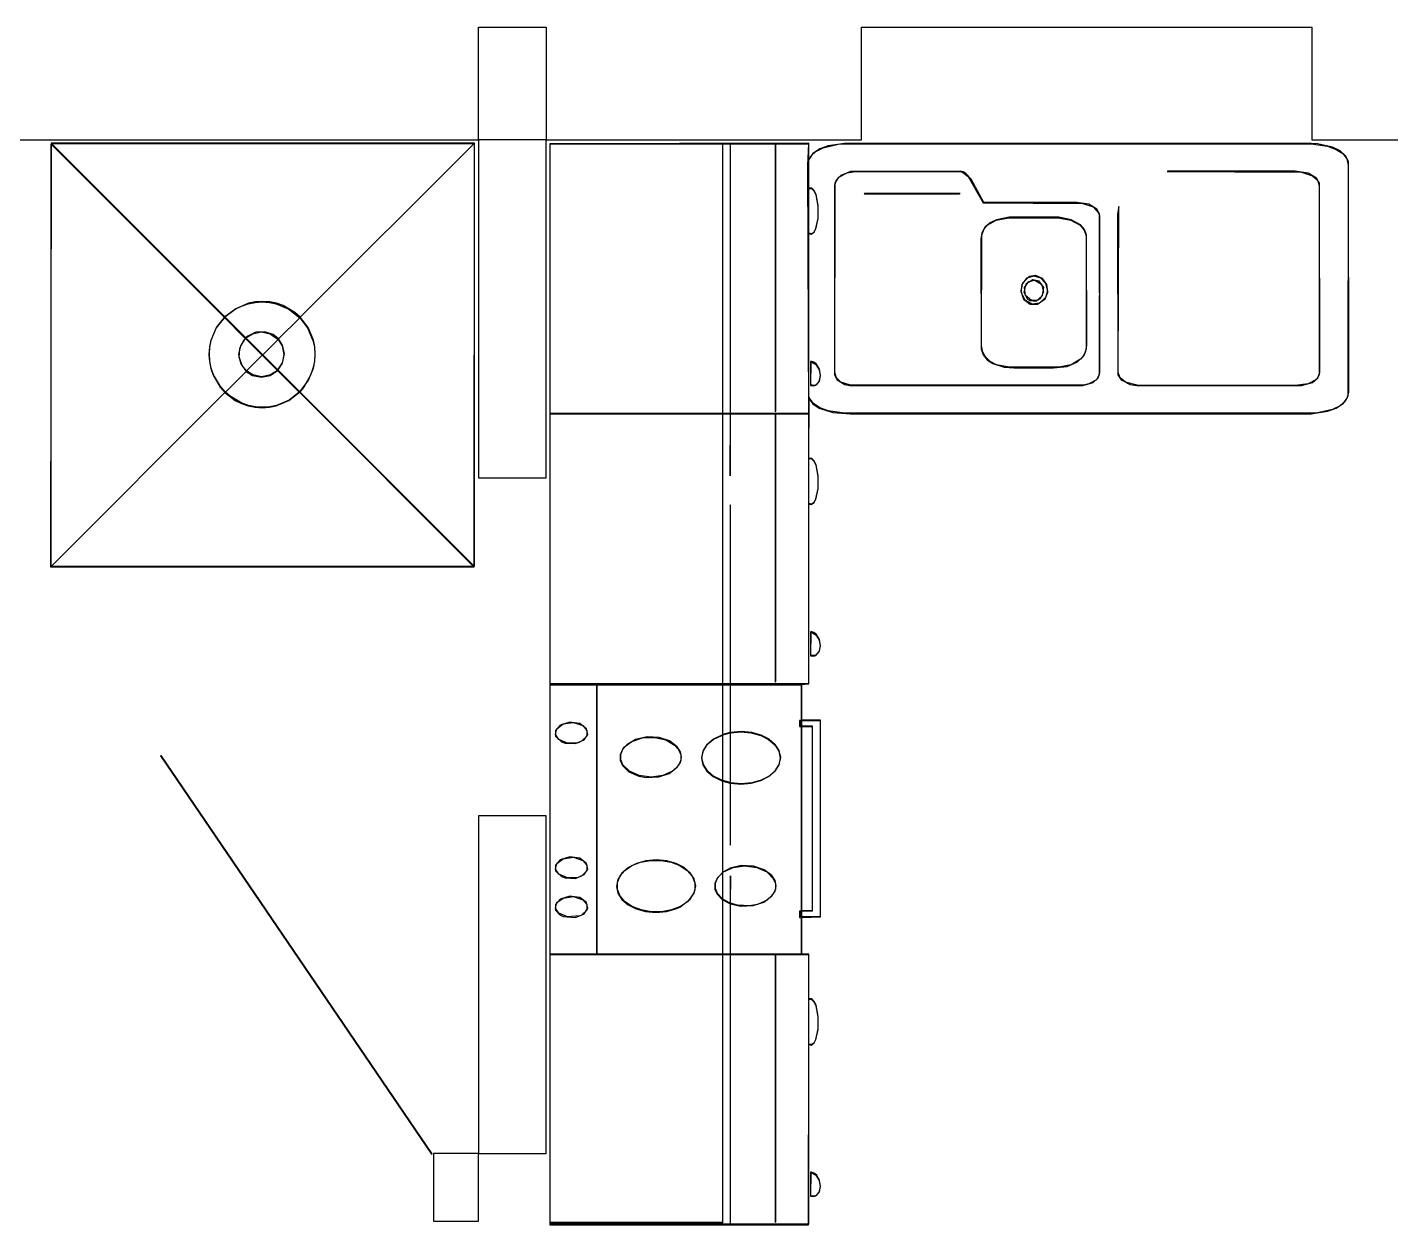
# Model space of a CAD drawing. Header units: metres. Extents: x -12.3 to 21.7, y -8.9 to 7.5.
# Drawn here: x 1.149 to 4.175, y -3.408 to -0.75 of the extents above; entities that cross this region are included whole.
import ezdxf

# ---------------------------------------------------------------- set-up
doc = ezdxf.new("R2010")
doc.units = ezdxf.units.M

msp = doc.modelspace()

# ---------------------------------------------------------------- linework, layer by layer
for p, q in [((2.15, -1), (2.15, -0.75)), ((2.15, -0.75), (2.3, -0.75)), ((2.3, -0.75), (2.3, -1)), ((3, -1), (3, -0.75)), ((3, -0.75), (4, -0.75)), ((4, -0.75), (4, -1)), ((1.05, -1), (2.15, -1)), ((1.2013, -1.007), (1.2003, -1.9478)), ((2.1413, -1.007), (1.2013, -1.007)), ((1.2013, -1.9468), (1.2013, -1.0091)), ((1.2013, -1.0091), (1.5863, -1.394)), ((1.5873, -1.393), (1.2022, -1.008)), ((1.2022, -1.008), (2.1403, -1.008)), ((2.1403, -1.008), (1.7544, -1.3938)), ((1.7544, -1.3938), (2.1403, -1.0081)), ((2.1403, -1.9478), (2.1413, -1.007)), ((2.1403, -1.0081), (2.1403, -1.9458)), ((2.3, -1), (2.15, -1)), ((2.15, -1), (2.15, -1.75)), ((2.3, -1.75), (2.3, -1)), ((2.3, -1), (3, -1)), ((2.8834, -1.0073), (2.3085, -1.0084)), ((2.3085, -1.0084), (2.3085, -3.4079)), ((2.3095, -1.6072), (2.3095, -1.0084)), ((2.3095, -1.0084), (2.6917, -1.0084)), ((2.6917, -1.0084), (2.6917, -1.6072)), ((2.6927, -1.6072), (2.6927, -1.0084)), ((2.6927, -1.0084), (2.8089, -1.0084)), ((2.7095, -1.0093), (2.7085, -1.0103)), ((2.7085, -1.0103), (2.7085, -1.6072)), ((2.7095, -1.6072), (2.7095, -1.0093)), ((2.8089, -1.0084), (2.8089, -1.6032)), ((2.8099, -1.6021), (2.8099, -1.0084)), ((2.8099, -1.0084), (2.8824, -1.0084)), ((2.8824, -1.0084), (2.8807, -1.0558)), ((2.8834, -1.0434), (2.8834, -1.0073)), ((2.8885, -1.0351), (2.899, -1.0255)), ((2.9076, -1.0201), (2.8926, -1.0305)), ((2.899, -1.0255), (2.9154, -1.0173)), ((2.9264, -1.0132), (2.9076, -1.0201)), ((2.9154, -1.0173), (2.9486, -1.0098)), ((2.9627, -1.0077), (2.9264, -1.0132)), ((2.9486, -1.0098), (2.9757, -1.0084)), ((3.9852, -1.0073), (2.9627, -1.0077)), ((2.9757, -1.0084), (3.9982, -1.0087)), ((4.0123, -1.0088), (3.9852, -1.0073)), ((3.9982, -1.0087), (4.0348, -1.0142)), ((4, -1), (4.9, -1)), ((4.046, -1.0163), (4.0123, -1.0088)), ((4.0348, -1.0142), (4.0541, -1.0211)), ((4.0629, -1.0245), (4.046, -1.0163)), ((4.0541, -1.0211), (4.0685, -1.0305)), ((4.0748, -1.0351), (4.0629, -1.0245)), ((2.8807, -1.0558), (2.8824, -1.6072)), ((2.8926, -1.0305), (2.8834, -1.0434)), ((2.8834, -1.0453), (2.8885, -1.0351)), ((2.8834, -1.1063), (2.8834, -1.0453)), ((4.0685, -1.0305), (4.0776, -1.0421)), ((4.081, -1.0477), (4.0748, -1.0351)), ((4.0776, -1.0421), (4.0808, -1.0558)), ((4.0808, -1.0558), (4.08, -1.5679)), ((4.0818, -1.5598), (4.081, -1.0477)), ((2.9415, -1.0963), (2.9497, -1.0827)), ((2.9547, -1.0787), (2.9437, -1.0896)), ((2.9497, -1.0827), (2.9687, -1.0729)), ((2.9756, -1.0705), (2.9547, -1.0787)), ((2.9687, -1.0729), (2.9876, -1.0704)), ((3.2191, -1.0694), (2.9756, -1.0705)), ((2.9876, -1.0704), (3.2181, -1.0704)), ((3.2181, -1.0704), (3.2247, -1.0717)), ((3.2258, -1.0707), (3.2191, -1.0694)), ((3.2247, -1.0717), (3.2373, -1.0812)), ((3.2322, -1.0745), (3.2258, -1.0707)), ((3.244, -1.0873), (3.2322, -1.0745)), ((3.2373, -1.0812), (3.2706, -1.1397)), ((3.2716, -1.1386), (3.244, -1.0873)), ((3.6801, -1.0694), (3.6791, -1.0704)), ((3.6791, -1.0704), (3.9773, -1.0715)), ((3.9632, -1.0694), (3.6801, -1.0694)), ((3.9915, -1.0737), (3.9632, -1.0694)), ((3.9773, -1.0715), (4.0013, -1.0797)), ((4.0105, -1.085), (3.9915, -1.0737)), ((4.0013, -1.0797), (4.0124, -1.0896)), ((4.0169, -1.0963), (4.0105, -1.085)), ((2.8902, -1.1071), (2.8834, -1.1063)), ((2.8834, -1.2073), (2.8834, -1.1075)), ((2.8834, -1.1075), (2.8892, -1.1081)), ((2.8892, -1.1081), (2.8946, -1.1134)), ((2.8956, -1.1124), (2.8902, -1.1071)), ((2.8946, -1.1134), (2.8988, -1.1222)), ((2.8998, -1.1213), (2.8956, -1.1124)), ((2.9437, -1.0896), (2.9401, -1.1014)), ((2.9401, -1.1014), (2.9405, -1.5215)), ((2.9411, -1.5161), (2.9415, -1.0963)), ((3.0072, -1.1186), (3.0062, -1.1196)), ((3.0062, -1.1196), (3.2181, -1.1196)), ((3.2191, -1.1186), (3.0072, -1.1186)), ((3.2181, -1.1196), (3.2191, -1.1186)), ((4.0124, -1.0896), (4.0164, -1.1014)), ((4.0164, -1.1014), (4.0159, -1.5215)), ((4.0174, -1.5161), (4.0169, -1.0963)), ((2.8988, -1.1222), (2.9034, -1.1469)), ((2.9044, -1.1459), (2.8998, -1.1213)), ((2.9034, -1.1469), (2.9032, -1.1747)), ((2.9042, -1.1737), (2.9044, -1.1459)), ((3.2706, -1.1397), (3.4918, -1.1408)), ((3.4784, -1.1386), (3.2716, -1.1386)), ((3.5052, -1.143), (3.4784, -1.1386)), ((3.4918, -1.1408), (3.5143, -1.1488)), ((3.5229, -1.1538), (3.5052, -1.143)), ((3.5143, -1.1488), (3.5266, -1.1616)), ((3.5715, -1.1476), (3.5689, -1.1652)), ((3.5699, -1.5161), (3.5715, -1.1476)), ((2.9032, -1.1747), (2.8982, -1.198)), ((2.8992, -1.197), (2.9042, -1.1737)), ((3.2792, -1.1895), (3.2992, -1.1783)), ((3.3002, -1.1773), (3.2858, -1.1842)), ((3.2992, -1.1783), (3.3274, -1.1728)), ((3.3284, -1.1718), (3.3002, -1.1773)), ((3.3274, -1.1728), (3.4372, -1.1728)), ((3.4383, -1.1718), (3.3284, -1.1718)), ((3.4372, -1.1728), (3.465, -1.1783)), ((3.466, -1.1773), (3.4383, -1.1718)), ((3.465, -1.1783), (3.4854, -1.1896)), ((3.4864, -1.1886), (3.466, -1.1773)), ((3.5288, -1.1642), (3.5229, -1.1538)), ((3.5266, -1.1616), (3.5283, -1.1688)), ((3.5283, -1.1688), (3.5278, -1.5215)), ((3.5293, -1.5161), (3.5288, -1.1642)), ((3.5689, -1.1652), (3.5694, -1.5215)), ((2.8897, -1.2084), (2.8834, -1.2073)), ((2.8834, -1.5693), (2.8834, -1.2085)), ((2.8834, -1.2085), (2.8887, -1.2094)), ((2.8887, -1.2094), (2.895, -1.2047)), ((2.8943, -1.2052), (2.8897, -1.2084)), ((2.8982, -1.198), (2.8943, -1.2052)), ((2.895, -1.2047), (2.8992, -1.197)), ((3.2677, -1.2062), (3.2655, -1.2199)), ((3.2671, -1.2118), (3.2715, -1.1992)), ((3.2743, -1.1946), (3.2677, -1.2062)), ((3.2715, -1.1992), (3.2792, -1.1895)), ((3.2858, -1.1842), (3.2743, -1.1946)), ((3.4854, -1.1896), (3.4943, -1.2002)), ((3.4952, -1.1992), (3.4864, -1.1886)), ((3.4943, -1.2002), (3.4988, -1.2128)), ((3.4998, -1.2118), (3.4952, -1.1992)), ((3.2655, -1.2199), (3.2661, -1.464)), ((3.2665, -1.4559), (3.2671, -1.2118)), ((3.4988, -1.2128), (3.4988, -1.464)), ((3.5004, -1.4559), (3.4998, -1.2118)), ((3.3876, -1.3012), (3.3725, -1.3035)), ((3.4022, -1.3077), (3.3876, -1.3012)), ((3.3577, -1.3182), (3.3537, -1.3348)), ((3.355, -1.3378), (3.357, -1.321)), ((3.357, -1.321), (3.3682, -1.3064)), ((3.3725, -1.3035), (3.3577, -1.3182)), ((3.3651, -1.3204), (3.3607, -1.3379)), ((3.3623, -1.3276), (3.3715, -1.3143)), ((3.3645, -1.3456), (3.3623, -1.3276)), ((3.3805, -1.3103), (3.3651, -1.3204)), ((3.3682, -1.3064), (3.3825, -1.3019)), ((3.3715, -1.3143), (3.3854, -1.3113)), ((3.3945, -1.3134), (3.3805, -1.3103)), ((3.3825, -1.3019), (3.3979, -1.3064)), ((3.3854, -1.3113), (3.3998, -1.3204)), ((3.4047, -1.3276), (3.3945, -1.3134)), ((3.3979, -1.3064), (3.4088, -1.3182)), ((3.3998, -1.3204), (3.4043, -1.3379)), ((3.4116, -1.321), (3.4022, -1.3077)), ((3.4024, -1.3456), (3.4047, -1.3276)), ((3.4088, -1.3182), (3.413, -1.3348)), ((3.4137, -1.3378), (3.4116, -1.321)), ((1.6387, -1.3637), (1.6541, -1.3606)), ((1.6551, -1.3596), (1.6397, -1.3627)), ((1.6541, -1.3606), (1.6703, -1.3595)), ((1.6713, -1.3585), (1.6551, -1.3596)), ((1.6703, -1.3595), (1.686, -1.3606)), ((1.687, -1.3596), (1.6713, -1.3585)), ((1.686, -1.3606), (1.7011, -1.3637)), ((1.7021, -1.3627), (1.687, -1.3596)), ((3.3537, -1.3348), (3.3599, -1.3534)), ((3.3634, -1.3554), (3.355, -1.3378)), ((3.3599, -1.3534), (3.375, -1.3646)), ((3.3607, -1.3379), (3.3691, -1.3534)), ((3.3797, -1.3645), (3.3634, -1.3554)), ((3.3777, -1.3566), (3.3645, -1.3456)), ((3.3691, -1.3534), (3.374, -1.3565)), ((3.374, -1.3565), (3.3882, -1.3576)), ((3.3919, -1.3556), (3.3777, -1.3566)), ((3.3882, -1.3576), (3.4024, -1.3456)), ((3.3906, -1.3646), (3.4077, -1.3524)), ((3.3968, -1.3524), (3.3919, -1.3556)), ((3.4088, -1.3501), (3.3954, -1.3622)), ((3.4043, -1.3379), (3.3968, -1.3524)), ((3.4077, -1.3524), (3.4137, -1.3378)), ((3.413, -1.3348), (3.4088, -1.3501)), ((1.6114, -1.3746), (1.5873, -1.393)), ((1.5874, -1.393), (1.6103, -1.3756)), ((1.6103, -1.3756), (1.624, -1.3688)), ((1.6397, -1.3627), (1.6114, -1.3746)), ((1.624, -1.3688), (1.6387, -1.3637)), ((1.7011, -1.3637), (1.7289, -1.3756)), ((1.7165, -1.3678), (1.7021, -1.3627)), ((1.7423, -1.383), (1.7165, -1.3678)), ((1.7289, -1.3756), (1.7534, -1.3948)), ((1.7544, -1.3938), (1.7423, -1.383)), ((3.375, -1.3646), (3.3906, -1.3646)), ((3.3954, -1.3622), (3.3797, -1.3645)), ((1.5679, -1.4175), (1.5561, -1.4452)), ((1.5571, -1.4443), (1.5689, -1.4165)), ((1.5863, -1.394), (1.5679, -1.4175)), ((1.5689, -1.4165), (1.5864, -1.394)), ((1.5864, -1.394), (1.6325, -1.4409)), ((1.6339, -1.4396), (1.5874, -1.393)), ((1.7063, -1.4419), (1.7534, -1.3948)), ((1.7534, -1.3948), (1.7063, -1.4419)), ((1.7534, -1.3948), (1.7709, -1.4175)), ((1.7718, -1.4165), (1.7544, -1.3938)), ((1.7709, -1.4175), (1.7827, -1.4452)), ((1.7837, -1.4443), (1.7718, -1.4165)), ((1.5561, -1.4452), (1.5529, -1.4604)), ((1.5539, -1.4594), (1.5571, -1.4443)), ((1.6205, -1.4619), (1.6292, -1.4447)), ((1.6325, -1.4409), (1.6217, -1.4568)), ((1.6292, -1.4447), (1.6329, -1.4406)), ((1.6329, -1.4406), (1.6703, -1.4779)), ((1.6384, -1.4357), (1.6339, -1.4396)), ((1.634, -1.4396), (1.6486, -1.4302)), ((1.6713, -1.4769), (1.634, -1.4396)), ((1.6559, -1.427), (1.6384, -1.4357)), ((1.6486, -1.4302), (1.6685, -1.4263)), ((1.6762, -1.4257), (1.6559, -1.427)), ((1.6685, -1.4263), (1.6877, -1.4302)), ((1.7053, -1.4429), (1.6713, -1.4769)), ((1.6713, -1.4769), (1.7053, -1.4429)), ((1.6945, -1.4321), (1.6762, -1.4257)), ((1.6877, -1.4302), (1.7053, -1.4429)), ((1.7063, -1.4419), (1.6945, -1.4321)), ((1.7053, -1.4429), (1.7143, -1.4568)), ((1.7153, -1.4558), (1.7063, -1.4419)), ((1.7827, -1.4452), (1.7858, -1.4604)), ((1.7868, -1.4594), (1.7837, -1.4443)), ((1.5529, -1.4604), (1.5519, -1.4761)), ((1.5519, -1.4761), (1.5529, -1.4922)), ((1.5529, -1.4751), (1.5539, -1.4594)), ((1.5539, -1.4912), (1.5529, -1.4751)), ((1.6217, -1.4568), (1.6177, -1.4761)), ((1.6177, -1.4761), (1.6217, -1.4959)), ((1.6192, -1.482), (1.6205, -1.4619)), ((1.6256, -1.5008), (1.6192, -1.482)), ((1.6703, -1.4779), (1.6355, -1.5128)), ((1.6355, -1.5128), (1.6703, -1.478)), ((1.6703, -1.478), (1.704, -1.5116)), ((1.7049, -1.5105), (1.6713, -1.4769)), ((1.7143, -1.4568), (1.7183, -1.4761)), ((1.7183, -1.4761), (1.7143, -1.4959)), ((1.7193, -1.475), (1.7153, -1.4558)), ((1.7153, -1.4949), (1.7193, -1.475)), ((1.7858, -1.4604), (1.7869, -1.4761)), ((1.7869, -1.4761), (1.7858, -1.4922)), ((1.7879, -1.4751), (1.7868, -1.4594)), ((1.7868, -1.4912), (1.7879, -1.4751)), ((3.2661, -1.464), (3.2705, -1.4769)), ((3.2687, -1.4697), (3.2665, -1.4559)), ((3.2753, -1.4816), (3.2687, -1.4697)), ((3.2705, -1.4769), (3.279, -1.4878)), ((3.2858, -1.4915), (3.2753, -1.4816)), ((3.4795, -1.4925), (3.4913, -1.4816)), ((3.4943, -1.4769), (3.4862, -1.487)), ((3.4913, -1.4816), (3.4981, -1.4697)), ((3.4988, -1.464), (3.4943, -1.4769)), ((3.4981, -1.4697), (3.5004, -1.4559)), ((1.5529, -1.4922), (1.5561, -1.5077)), ((1.5571, -1.5067), (1.5539, -1.4912)), ((1.5561, -1.5077), (1.5611, -1.5223)), ((1.5621, -1.5213), (1.5571, -1.5067)), ((1.6217, -1.4959), (1.6345, -1.5137)), ((1.6355, -1.5128), (1.6256, -1.5008)), ((1.6496, -1.5218), (1.6355, -1.5128)), ((1.6877, -1.5228), (1.704, -1.5116)), ((1.704, -1.5116), (1.6887, -1.5218)), ((1.704, -1.5116), (1.7524, -1.56)), ((1.7143, -1.4959), (1.7049, -1.5105)), ((1.705, -1.5106), (1.7153, -1.4949)), ((1.7534, -1.559), (1.705, -1.5106)), ((1.7718, -1.535), (1.7837, -1.5067)), ((1.7827, -1.5077), (1.7776, -1.5223)), ((1.7858, -1.4922), (1.7827, -1.5077)), ((1.7837, -1.5067), (1.7868, -1.4912)), ((2.888, -1.491), (2.887, -1.545)), ((2.8948, -1.4934), (2.888, -1.491)), ((2.888, -1.544), (2.888, -1.4923)), ((2.888, -1.4923), (2.8992, -1.4986)), ((2.9003, -1.4976), (2.8948, -1.4934)), ((2.8992, -1.4986), (2.9064, -1.5103)), ((2.9074, -1.5092), (2.9003, -1.4976)), ((2.9064, -1.5103), (2.9085, -1.5238)), ((2.9095, -1.5228), (2.9074, -1.5092)), ((3.279, -1.4878), (3.2915, -1.4965)), ((3.3002, -1.4989), (3.2858, -1.4915)), ((3.2915, -1.4965), (3.3171, -1.5045)), ((3.3284, -1.5047), (3.3002, -1.4989)), ((3.3171, -1.5045), (3.3384, -1.5062)), ((3.4383, -1.5047), (3.3284, -1.5047)), ((3.3384, -1.5062), (3.4265, -1.5062)), ((3.4265, -1.5062), (3.4565, -1.5026)), ((3.466, -1.4989), (3.4383, -1.5047)), ((3.4565, -1.5026), (3.4795, -1.4925)), ((3.4862, -1.487), (3.466, -1.4989)), ((1.5611, -1.5223), (1.5764, -1.5486)), ((1.5774, -1.5476), (1.5621, -1.5213)), ((1.6345, -1.5137), (1.5884, -1.5598)), ((1.5884, -1.5598), (1.6345, -1.5138)), ((1.6345, -1.5138), (1.6486, -1.5228)), ((1.6486, -1.5228), (1.6685, -1.5268)), ((1.6695, -1.5258), (1.6496, -1.5218)), ((1.6685, -1.5268), (1.6877, -1.5228)), ((1.6887, -1.5218), (1.6695, -1.5258)), ((1.7536, -1.559), (1.7718, -1.535)), ((1.7776, -1.5223), (1.7624, -1.5486)), ((2.8996, -1.5433), (2.8943, -1.5448)), ((2.8986, -1.5443), (2.9068, -1.5353)), ((2.9059, -1.5362), (2.8996, -1.5433)), ((2.9085, -1.5238), (2.9059, -1.5362)), ((2.9068, -1.5353), (2.9095, -1.5228)), ((2.9405, -1.5215), (2.9464, -1.5328)), ((2.9447, -1.5283), (2.9411, -1.5161)), ((2.9547, -1.5375), (2.9447, -1.5283)), ((2.9464, -1.5328), (2.9632, -1.5427)), ((2.9756, -1.5444), (2.9547, -1.5375)), ((2.9632, -1.5427), (2.9746, -1.5454)), ((3.4918, -1.5454), (3.5143, -1.5385)), ((3.5052, -1.5417), (3.4928, -1.5444)), ((3.5222, -1.5324), (3.5052, -1.5417)), ((3.5143, -1.5385), (3.5256, -1.5283)), ((3.5278, -1.5215), (3.5222, -1.5324)), ((3.5256, -1.5283), (3.5293, -1.5161)), ((3.5694, -1.5215), (3.5764, -1.5328)), ((3.5742, -1.5283), (3.5699, -1.5161)), ((3.5862, -1.5375), (3.5742, -1.5283)), ((3.5764, -1.5328), (3.597, -1.5427)), ((3.6125, -1.5444), (3.5862, -1.5375)), ((3.597, -1.5427), (3.6115, -1.5454)), ((3.9915, -1.5417), (3.9632, -1.5452)), ((3.9773, -1.5454), (4.0013, -1.5385)), ((4.01, -1.5321), (3.9915, -1.5417)), ((4.0013, -1.5385), (4.0134, -1.5283)), ((4.0159, -1.5215), (4.01, -1.5321)), ((4.0134, -1.5283), (4.0174, -1.5161)), ((1.5874, -1.5608), (1.2013, -1.9468)), ((1.2013, -1.9468), (1.5874, -1.5608)), ((1.5764, -1.5486), (1.5874, -1.5608)), ((1.5884, -1.5598), (1.5774, -1.5476)), ((1.5874, -1.5608), (1.6103, -1.5784)), ((1.5987, -1.5689), (1.5884, -1.5598)), ((1.625, -1.5842), (1.5987, -1.5689)), ((1.7289, -1.5784), (1.7525, -1.5601)), ((1.7524, -1.56), (1.7299, -1.5774)), ((1.7525, -1.5601), (2.1393, -1.9468)), ((1.7624, -1.5486), (1.7534, -1.559)), ((2.1403, -1.9458), (1.7536, -1.559)), ((2.8848, -1.5735), (2.8834, -1.5693)), ((2.8935, -1.5851), (2.8848, -1.5735)), ((2.887, -1.545), (2.8933, -1.5458)), ((2.8943, -1.5448), (2.888, -1.544)), ((2.8933, -1.5458), (2.8986, -1.5443)), ((2.9746, -1.5454), (3.4918, -1.5454)), ((3.4928, -1.5444), (2.9756, -1.5444)), ((3.6115, -1.5454), (3.9773, -1.5454)), ((3.9632, -1.5452), (3.6125, -1.5444)), ((4.0695, -1.5851), (4.0786, -1.5735)), ((4.08, -1.5679), (4.0738, -1.5805)), ((4.0786, -1.5735), (4.0818, -1.5598)), ((1.6103, -1.5784), (1.624, -1.5853)), ((1.624, -1.5853), (1.6387, -1.5903)), ((1.6397, -1.5893), (1.625, -1.5842)), ((1.6387, -1.5903), (1.6541, -1.5934)), ((1.6551, -1.5924), (1.6397, -1.5893)), ((1.6541, -1.5934), (1.6703, -1.5945)), ((1.6713, -1.5935), (1.6551, -1.5924)), ((1.6703, -1.5945), (1.686, -1.5934)), ((1.687, -1.5924), (1.6713, -1.5935)), ((1.686, -1.5934), (1.7011, -1.5903)), ((1.7021, -1.5893), (1.687, -1.5924)), ((1.7011, -1.5903), (1.7289, -1.5784)), ((1.7299, -1.5774), (1.7021, -1.5893)), ((2.8089, -1.6032), (2.8099, -1.6021)), ((2.8834, -1.7062), (2.8838, -1.5745)), ((2.8838, -1.5745), (2.8926, -1.5861)), ((2.8926, -1.5861), (2.9066, -1.5955)), ((2.9076, -1.5945), (2.8935, -1.5851)), ((2.9066, -1.5955), (2.9365, -1.6049)), ((2.9264, -1.6014), (2.9076, -1.5945)), ((2.9627, -1.6069), (2.9264, -1.6014)), ((3.9982, -1.6079), (4.0348, -1.6024)), ((4.046, -1.5983), (4.0123, -1.6058)), ((4.0348, -1.6024), (4.0541, -1.5955)), ((4.0629, -1.5901), (4.046, -1.5983)), ((4.0541, -1.5955), (4.0695, -1.5851)), ((4.0738, -1.5805), (4.0629, -1.5901)), ((2.6917, -1.6072), (2.3095, -1.6072)), ((2.3095, -2.2071), (2.3095, -1.6082)), ((2.3095, -1.6082), (2.6917, -1.6082)), ((2.6917, -1.6082), (2.6917, -2.2071)), ((2.7085, -1.6072), (2.6927, -1.6072)), ((2.6927, -2.2071), (2.6927, -1.6082)), ((2.6927, -1.6082), (2.7085, -1.6082)), ((2.7085, -1.6082), (2.7085, -1.7457)), ((2.7085, -1.7457), (2.7095, -1.6082)), ((2.8824, -1.6072), (2.7095, -1.6072)), ((2.7095, -1.6082), (2.8089, -1.6082)), ((2.8089, -1.6082), (2.8089, -2.203)), ((2.8099, -2.202), (2.8099, -1.6082)), ((2.8099, -1.6082), (2.8824, -1.6082)), ((2.8824, -1.6082), (2.8824, -2.2071)), ((2.9365, -1.6049), (2.9757, -1.6082)), ((3.9992, -1.6069), (2.9627, -1.6069)), ((2.9757, -1.6082), (3.9982, -1.6079)), ((4.0123, -1.6058), (3.9992, -1.6069)), ((2.8902, -1.707), (2.8834, -1.7062)), ((2.8834, -1.8072), (2.8834, -1.7073)), ((2.8834, -1.7073), (2.8892, -1.708)), ((2.8892, -1.708), (2.8946, -1.7133)), ((2.8956, -1.7123), (2.8902, -1.707)), ((2.8946, -1.7133), (2.8988, -1.7221)), ((2.8998, -1.7211), (2.8956, -1.7123)), ((2.8988, -1.7221), (2.9034, -1.7468)), ((2.9044, -1.7458), (2.8998, -1.7211)), ((2.15, -1.75), (2.3, -1.75)), ((2.9034, -1.7468), (2.9032, -1.7746)), ((2.9042, -1.7736), (2.9044, -1.7458)), ((2.9032, -1.7746), (2.8982, -1.7979)), ((2.8992, -1.7969), (2.9042, -1.7736)), ((2.7095, -1.8097), (2.7085, -1.8108)), ((2.7085, -1.8108), (2.7085, -2.2071)), ((2.7095, -2.2071), (2.7095, -1.8097)), ((2.8897, -1.8083), (2.8834, -1.8072)), ((2.8834, -2.2071), (2.8834, -1.8084)), ((2.8834, -1.8084), (2.8887, -1.8093)), ((2.8887, -1.8093), (2.895, -1.8046)), ((2.8943, -1.8051), (2.8897, -1.8083)), ((2.8982, -1.7979), (2.8943, -1.8051)), ((2.895, -1.8046), (2.8992, -1.7969)), ((1.2003, -1.9478), (2.1403, -1.9478)), ((2.1393, -1.9468), (1.2013, -1.9468)), ((2.888, -2.0909), (2.887, -2.1449)), ((2.8948, -2.0933), (2.888, -2.0909)), ((2.888, -2.1439), (2.888, -2.0922)), ((2.888, -2.0922), (2.8992, -2.0985)), ((2.9003, -2.0975), (2.8948, -2.0933)), ((2.8992, -2.0985), (2.9064, -2.1101)), ((2.9074, -2.1091), (2.9003, -2.0975)), ((2.9064, -2.1101), (2.9085, -2.1237)), ((2.9095, -2.1227), (2.9074, -2.1091)), ((2.887, -2.1449), (2.8933, -2.1457)), ((2.8943, -2.1447), (2.888, -2.1439)), ((2.8933, -2.1457), (2.8986, -2.1442)), ((2.8996, -2.1432), (2.8943, -2.1447)), ((2.8986, -2.1442), (2.9068, -2.1351)), ((2.9059, -2.1361), (2.8996, -2.1432)), ((2.9085, -2.1237), (2.9059, -2.1361)), ((2.9068, -2.1351), (2.9095, -2.1227)), ((2.6917, -2.2071), (2.3095, -2.2071)), ((2.7085, -2.2071), (2.6927, -2.2071)), ((2.8824, -2.2071), (2.7095, -2.2071)), ((2.8089, -2.203), (2.8099, -2.202)), ((2.8677, -2.2088), (2.8834, -2.2071)), ((2.8677, -2.2878), (2.8677, -2.2088)), ((2.3095, -2.807), (2.3095, -2.2098)), ((2.3095, -2.2098), (2.4123, -2.2098)), ((2.4123, -2.2098), (2.4123, -2.807)), ((2.4133, -2.807), (2.4133, -2.2098)), ((2.4133, -2.2098), (2.6917, -2.2098)), ((2.6917, -2.2098), (2.6917, -2.3202)), ((2.6927, -2.2098), (2.7085, -2.2098)), ((2.6927, -2.3199), (2.6927, -2.2098)), ((2.7085, -2.2098), (2.7085, -2.3155)), ((2.7095, -2.3153), (2.7095, -2.2098)), ((2.7095, -2.2098), (2.8667, -2.2098)), ((2.8667, -2.2098), (2.8667, -2.2878)), ((2.3316, -2.2991), (2.3212, -2.3109)), ((2.3237, -2.3069), (2.3381, -2.2963)), ((2.3526, -2.2922), (2.3316, -2.2991)), ((2.3381, -2.2963), (2.3613, -2.2932)), ((2.3752, -2.2953), (2.3526, -2.2922)), ((2.3613, -2.2932), (2.3814, -2.3001)), ((2.3902, -2.3069), (2.3752, -2.2953)), ((2.3814, -2.3001), (2.3907, -2.3109)), ((2.8667, -2.2878), (2.8629, -2.2888)), ((2.8629, -2.2888), (2.8629, -2.3023)), ((2.8639, -2.3013), (2.8639, -2.2888)), ((2.8639, -2.2888), (2.8667, -2.2888)), ((2.8667, -2.2888), (2.8667, -2.3013)), ((2.9095, -2.2878), (2.8677, -2.2878)), ((2.8677, -2.3013), (2.8677, -2.2888)), ((2.8677, -2.2888), (2.9085, -2.2888)), ((2.9085, -2.2888), (2.9085, -2.7247)), ((2.9095, -2.7247), (2.9095, -2.2878)), ((2.3212, -2.3195), (2.3237, -2.3069)), ((2.3212, -2.3109), (2.3212, -2.3235)), ((2.3285, -2.3306), (2.3212, -2.3195)), ((2.3212, -2.3235), (2.3342, -2.3359)), ((2.3907, -2.3235), (2.379, -2.3348)), ((2.3845, -2.3316), (2.3927, -2.3195)), ((2.3927, -2.3195), (2.3902, -2.3069)), ((2.3907, -2.3109), (2.3907, -2.3235)), ((2.4907, -2.3352), (2.5143, -2.3274)), ((2.5242, -2.3252), (2.4989, -2.3309)), ((2.5143, -2.3274), (2.5415, -2.3262)), ((2.5512, -2.3264), (2.5242, -2.3252)), ((2.5415, -2.3262), (2.5662, -2.3319)), ((2.5744, -2.3342), (2.5512, -2.3264)), ((2.6718, -2.33), (2.6572, -2.3428)), ((2.6708, -2.331), (2.6917, -2.3209)), ((2.6917, -2.3202), (2.6718, -2.33)), ((2.6917, -2.3209), (2.6917, -2.4217)), ((2.7085, -2.3155), (2.6927, -2.3199)), ((2.6927, -2.3205), (2.7085, -2.3163)), ((2.6927, -2.4221), (2.6927, -2.3205)), ((2.7085, -2.3163), (2.7085, -2.4264)), ((2.7335, -2.313), (2.7095, -2.3153)), ((2.7095, -2.3161), (2.7325, -2.314)), ((2.7095, -2.4267), (2.7095, -2.3161)), ((2.7325, -2.314), (2.7557, -2.3161)), ((2.7567, -2.3151), (2.7335, -2.313)), ((2.7557, -2.3161), (2.7765, -2.322)), ((2.7776, -2.3209), (2.7567, -2.3151)), ((2.7765, -2.322), (2.7942, -2.331)), ((2.7952, -2.33), (2.7776, -2.3209)), ((2.8089, -2.3418), (2.7952, -2.33)), ((2.8629, -2.3023), (2.8667, -2.3023)), ((2.8667, -2.3013), (2.8639, -2.3013)), ((2.8667, -2.3023), (2.8667, -2.7112)), ((2.8918, -2.3013), (2.8677, -2.3013)), ((2.8677, -2.7112), (2.8677, -2.3023)), ((2.8677, -2.3023), (2.8908, -2.3023)), ((2.8908, -2.3023), (2.8908, -2.7112)), ((2.8918, -2.7112), (2.8918, -2.3013)), ((2.3478, -2.339), (2.3285, -2.3306)), ((2.3342, -2.3359), (2.3423, -2.339)), ((2.3423, -2.339), (2.3658, -2.34)), ((2.3711, -2.338), (2.3478, -2.339)), ((2.3658, -2.34), (2.3845, -2.3316)), ((2.379, -2.3348), (2.3711, -2.338)), ((2.4695, -2.3534), (2.4648, -2.365)), ((2.4658, -2.3639), (2.4705, -2.3524)), ((2.4793, -2.3424), (2.4695, -2.3534)), ((2.4705, -2.3524), (2.4745, -2.3472)), ((2.4745, -2.3472), (2.4907, -2.3352)), ((2.4989, -2.3309), (2.4793, -2.3424)), ((2.5662, -2.3319), (2.5855, -2.3434)), ((2.5914, -2.3472), (2.5744, -2.3342)), ((2.5855, -2.3434), (2.5943, -2.3534)), ((2.5982, -2.358), (2.5914, -2.3472)), ((2.5943, -2.3534), (2.599, -2.365)), ((2.6006, -2.3702), (2.5982, -2.358)), ((2.6483, -2.3566), (2.6452, -2.372)), ((2.6462, -2.371), (2.6493, -2.3556)), ((2.6572, -2.3428), (2.6483, -2.3566)), ((2.6493, -2.3556), (2.658, -2.3419)), ((2.658, -2.3419), (2.6708, -2.331)), ((2.7942, -2.331), (2.8079, -2.3428)), ((2.8079, -2.3428), (2.8167, -2.3566)), ((2.8178, -2.3556), (2.8089, -2.3418)), ((2.8167, -2.3566), (2.8199, -2.372)), ((2.8209, -2.371), (2.8178, -2.3556)), ((1.4454, -2.3662), (1.4444, -2.3671)), ((1.4444, -2.3671), (2.0461, -3.2516)), ((2.0471, -3.2506), (1.4454, -2.3662)), ((2.4648, -2.365), (2.4648, -2.3771)), ((2.4648, -2.3771), (2.4695, -2.3884)), ((2.4658, -2.3761), (2.4658, -2.3639)), ((2.4705, -2.3874), (2.4658, -2.3761)), ((2.4695, -2.3884), (2.4841, -2.4025)), ((2.4851, -2.4015), (2.4705, -2.3874)), ((2.5943, -2.3884), (2.5808, -2.4015)), ((2.5914, -2.3925), (2.5982, -2.3819)), ((2.599, -2.3771), (2.5943, -2.3884)), ((2.5982, -2.3819), (2.6006, -2.3702)), ((2.599, -2.365), (2.599, -2.3771)), ((2.6452, -2.372), (2.6483, -2.3874)), ((2.6493, -2.3864), (2.6462, -2.371)), ((2.6483, -2.3874), (2.6572, -2.4012)), ((2.6581, -2.4002), (2.6493, -2.3864)), ((2.8167, -2.3874), (2.808, -2.4011)), ((2.8089, -2.4002), (2.8178, -2.3864)), ((2.8199, -2.372), (2.8167, -2.3874)), ((2.8178, -2.3864), (2.8209, -2.371)), ((2.4841, -2.4025), (2.5058, -2.4121)), ((2.5068, -2.4111), (2.4851, -2.4015)), ((2.5058, -2.4121), (2.5232, -2.4152)), ((2.5335, -2.4147), (2.5068, -2.4111)), ((2.5232, -2.4152), (2.5503, -2.4141)), ((2.5595, -2.4111), (2.5335, -2.4147)), ((2.5503, -2.4141), (2.5734, -2.4063)), ((2.5808, -2.4015), (2.5595, -2.4111)), ((2.5734, -2.4063), (2.5914, -2.3925)), ((2.6572, -2.4012), (2.6708, -2.4129)), ((2.6718, -2.4119), (2.6581, -2.4002)), ((2.6708, -2.4129), (2.6917, -2.4231)), ((2.6917, -2.4217), (2.6718, -2.4119)), ((2.7776, -2.421), (2.7567, -2.4269)), ((2.7765, -2.422), (2.7942, -2.4129)), ((2.7952, -2.4119), (2.7776, -2.421)), ((2.7942, -2.4129), (2.8089, -2.4002)), ((2.808, -2.4011), (2.7952, -2.4119)), ((2.6917, -2.4231), (2.6917, -2.6263)), ((2.7085, -2.4264), (2.6927, -2.4221)), ((2.6927, -2.6255), (2.6927, -2.4234)), ((2.6927, -2.4234), (2.7085, -2.4277)), ((2.7085, -2.4277), (2.7085, -2.5653)), ((2.7335, -2.429), (2.7095, -2.4267)), ((2.7095, -2.5643), (2.7095, -2.4279)), ((2.7095, -2.4279), (2.7325, -2.43)), ((2.7325, -2.43), (2.7557, -2.4279)), ((2.7567, -2.4269), (2.7335, -2.429)), ((2.7557, -2.4279), (2.7765, -2.422)), ((2.3, -2.5), (2.15, -2.5)), ((2.15, -2.5), (2.15, -3.25)), ((2.3, -3.25), (2.3, -2.5)), ((2.7085, -2.5653), (2.7095, -2.5643)), ((2.3316, -2.5982), (2.3212, -2.61)), ((2.3237, -2.606), (2.3381, -2.5954)), ((2.3526, -2.5913), (2.3316, -2.5982)), ((2.3381, -2.5954), (2.3613, -2.5923)), ((2.3752, -2.5944), (2.3526, -2.5913)), ((2.3613, -2.5923), (2.3814, -2.5992)), ((2.3902, -2.606), (2.3752, -2.5944)), ((2.3814, -2.5992), (2.3907, -2.61)), ((2.5217, -2.5999), (2.5009, -2.6058)), ((2.51, -2.6034), (2.5321, -2.5993)), ((2.5449, -2.5978), (2.5217, -2.5999)), ((2.5321, -2.5993), (2.5557, -2.5993)), ((2.5681, -2.5999), (2.5449, -2.5978)), ((2.5557, -2.5993), (2.5779, -2.6034)), ((2.5889, -2.6058), (2.5681, -2.5999)), ((2.3212, -2.6186), (2.3237, -2.606)), ((2.3212, -2.61), (2.3212, -2.6226)), ((2.3285, -2.6296), (2.3212, -2.6186)), ((2.3212, -2.6226), (2.3342, -2.6349)), ((2.3478, -2.6381), (2.3285, -2.6296)), ((2.3658, -2.6391), (2.3845, -2.6307)), ((2.3907, -2.6226), (2.379, -2.634)), ((2.3845, -2.6307), (2.3927, -2.6186)), ((2.3927, -2.6186), (2.3902, -2.606)), ((2.3907, -2.61), (2.3907, -2.6226)), ((2.4685, -2.6276), (2.4597, -2.6414)), ((2.4644, -2.6333), (2.4748, -2.6214)), ((2.4832, -2.6148), (2.4685, -2.6276)), ((2.4748, -2.6214), (2.4906, -2.6109)), ((2.5009, -2.6058), (2.4832, -2.6148)), ((2.4906, -2.6109), (2.51, -2.6034)), ((2.5779, -2.6034), (2.5972, -2.6109)), ((2.6066, -2.6148), (2.5889, -2.6058)), ((2.5972, -2.6109), (2.613, -2.6214)), ((2.6203, -2.6266), (2.6066, -2.6148)), ((2.613, -2.6214), (2.6244, -2.6343)), ((2.6291, -2.6404), (2.6203, -2.6266)), ((2.6917, -2.6263), (2.6796, -2.6391)), ((2.6806, -2.6381), (2.6917, -2.6265)), ((2.6917, -2.6265), (2.6917, -2.6846)), ((2.6927, -2.6257), (2.7154, -2.615)), ((2.7087, -2.6166), (2.6927, -2.6255)), ((2.6927, -2.6854), (2.6927, -2.6257)), ((2.7334, -2.6108), (2.7087, -2.6166)), ((2.7154, -2.615), (2.7414, -2.6114)), ((2.7607, -2.612), (2.7334, -2.6108)), ((2.7414, -2.6114), (2.7681, -2.615)), ((2.7843, -2.6198), (2.7607, -2.612)), ((2.7681, -2.615), (2.7898, -2.6246)), ((2.8015, -2.6328), (2.7843, -2.6198)), ((2.7898, -2.6246), (2.8044, -2.6391)), ((2.8083, -2.6437), (2.8015, -2.6328)), ((2.3342, -2.6349), (2.3423, -2.6381)), ((2.3423, -2.6381), (2.3658, -2.6391)), ((2.3711, -2.6371), (2.3478, -2.6381)), ((2.379, -2.634), (2.3711, -2.6371)), ((2.4597, -2.6414), (2.4566, -2.6568)), ((2.4566, -2.6568), (2.4597, -2.6722)), ((2.4584, -2.6479), (2.4644, -2.6333)), ((2.4584, -2.6636), (2.4584, -2.6479)), ((2.6244, -2.6343), (2.6305, -2.6489)), ((2.6322, -2.6558), (2.6291, -2.6404)), ((2.6291, -2.6712), (2.6322, -2.6558)), ((2.6305, -2.6489), (2.6305, -2.6646)), ((2.6796, -2.6391), (2.6749, -2.6506)), ((2.6749, -2.6506), (2.6749, -2.6628)), ((2.6749, -2.6628), (2.6796, -2.674)), ((2.6759, -2.6496), (2.6806, -2.6381)), ((2.6759, -2.6618), (2.6759, -2.6496)), ((2.6806, -2.673), (2.6759, -2.6618)), ((2.7095, -2.6332), (2.7085, -2.6941)), ((2.7095, -2.6945), (2.7095, -2.6332)), ((2.8044, -2.6391), (2.8091, -2.6506)), ((2.8091, -2.6628), (2.8044, -2.674)), ((2.8108, -2.6558), (2.8083, -2.6437)), ((2.8083, -2.6676), (2.8108, -2.6558)), ((2.8091, -2.6506), (2.8091, -2.6628)), ((2.3316, -2.6855), (2.3212, -2.6968)), ((2.3212, -2.7053), (2.3237, -2.693)), ((2.3237, -2.693), (2.3381, -2.6827)), ((2.3526, -2.6787), (2.3316, -2.6855)), ((2.3381, -2.6827), (2.3613, -2.6797)), ((2.3752, -2.6818), (2.3526, -2.6787)), ((2.3613, -2.6797), (2.3814, -2.6865)), ((2.3902, -2.693), (2.3752, -2.6818)), ((2.3814, -2.6865), (2.3907, -2.6969)), ((2.3927, -2.7053), (2.3902, -2.693)), ((2.4644, -2.6783), (2.4584, -2.6636)), ((2.4597, -2.6722), (2.4685, -2.686)), ((2.4758, -2.6912), (2.4644, -2.6783)), ((2.4685, -2.686), (2.4822, -2.6978)), ((2.4916, -2.7017), (2.4758, -2.6912)), ((2.5972, -2.7027), (2.6203, -2.685)), ((2.614, -2.6912), (2.5982, -2.7017)), ((2.6281, -2.6722), (2.614, -2.6912)), ((2.6203, -2.685), (2.6291, -2.6712)), ((2.6305, -2.6646), (2.6281, -2.6722)), ((2.6796, -2.674), (2.6917, -2.6864)), ((2.6917, -2.6846), (2.6806, -2.673)), ((2.6917, -2.6864), (2.6917, -2.807)), ((2.7085, -2.6941), (2.6927, -2.6854)), ((2.6927, -2.807), (2.6927, -2.6871)), ((2.6927, -2.6871), (2.7085, -2.6955)), ((2.7597, -2.6997), (2.7833, -2.692)), ((2.7908, -2.6872), (2.7691, -2.6968)), ((2.7833, -2.692), (2.8015, -2.6782)), ((2.8044, -2.674), (2.7908, -2.6872)), ((2.8015, -2.6782), (2.8083, -2.6676)), ((2.3212, -2.6968), (2.3212, -2.7094)), ((2.3285, -2.7165), (2.3212, -2.7053)), ((2.3212, -2.7094), (2.3306, -2.7198)), ((2.3478, -2.7247), (2.3285, -2.7165)), ((2.3306, -2.7198), (2.3381, -2.7234)), ((2.3381, -2.7234), (2.3658, -2.7257)), ((2.3752, -2.7224), (2.3478, -2.7247)), ((2.3658, -2.7257), (2.3845, -2.7175)), ((2.379, -2.7207), (2.3752, -2.7224)), ((2.3907, -2.7094), (2.379, -2.7207)), ((2.3845, -2.7175), (2.3927, -2.7053)), ((2.3907, -2.6969), (2.3907, -2.7094)), ((2.4822, -2.6978), (2.4999, -2.7068)), ((2.511, -2.7092), (2.4916, -2.7017)), ((2.4999, -2.7068), (2.5207, -2.7127)), ((2.5331, -2.7132), (2.511, -2.7092)), ((2.5207, -2.7127), (2.5439, -2.7148)), ((2.5567, -2.7132), (2.5331, -2.7132)), ((2.5439, -2.7148), (2.5671, -2.7127)), ((2.5788, -2.7092), (2.5567, -2.7132)), ((2.5671, -2.7127), (2.5879, -2.7068)), ((2.5982, -2.7017), (2.5788, -2.7092)), ((2.5879, -2.7068), (2.5972, -2.7027)), ((2.7085, -2.6955), (2.7085, -2.807)), ((2.7247, -2.6987), (2.7095, -2.6945)), ((2.7095, -2.807), (2.7095, -2.6958)), ((2.7095, -2.6958), (2.7324, -2.7009)), ((2.7517, -2.6999), (2.7247, -2.6987)), ((2.7324, -2.7009), (2.7597, -2.6997)), ((2.7691, -2.6968), (2.7517, -2.6999)), ((2.8667, -2.7112), (2.8629, -2.7122)), ((2.8629, -2.7122), (2.8629, -2.7257)), ((2.8639, -2.7247), (2.8639, -2.7122)), ((2.8639, -2.7122), (2.8667, -2.7122)), ((2.8667, -2.7122), (2.8667, -2.7247)), ((2.8677, -2.7122), (2.8918, -2.7112)), ((2.8908, -2.7112), (2.8677, -2.7112)), ((2.8677, -2.7247), (2.8677, -2.7122)), ((2.8629, -2.7257), (2.8667, -2.7257)), ((2.8667, -2.7247), (2.8639, -2.7247)), ((2.8667, -2.7257), (2.8667, -2.807)), ((2.8677, -2.7257), (2.9095, -2.7247)), ((2.9085, -2.7247), (2.8677, -2.7247)), ((2.8677, -2.807), (2.8677, -2.7257)), ((2.4123, -2.807), (2.3095, -2.807)), ((2.3095, -3.4031), (2.3095, -2.808)), ((2.3095, -2.808), (2.6917, -2.808)), ((2.6917, -2.807), (2.4133, -2.807)), ((2.6917, -2.808), (2.6917, -3.4031)), ((2.7085, -2.807), (2.6927, -2.807)), ((2.6927, -3.4031), (2.6927, -2.808)), ((2.6927, -2.808), (2.7085, -2.808)), ((2.7085, -2.808), (2.7085, -3.4069)), ((2.8667, -2.807), (2.7095, -2.807)), ((2.7095, -3.4069), (2.7095, -2.808)), ((2.7095, -2.808), (2.8089, -2.808)), ((2.8089, -2.808), (2.8089, -3.4028)), ((2.8099, -3.4018), (2.8099, -2.808)), ((2.8099, -2.808), (2.8824, -2.808)), ((2.8834, -2.807), (2.8677, -2.807)), ((2.8824, -2.808), (2.8824, -3.4069)), ((2.8834, -2.906), (2.8834, -2.807)), ((2.8902, -2.9068), (2.8834, -2.906)), ((2.8834, -3.007), (2.8834, -2.9071)), ((2.8834, -2.9071), (2.8892, -2.9078)), ((2.8892, -2.9078), (2.8946, -2.9131)), ((2.8956, -2.9121), (2.8902, -2.9068)), ((2.8946, -2.9131), (2.8988, -2.9219)), ((2.8998, -2.9209), (2.8956, -2.9121)), ((2.8988, -2.9219), (2.9034, -2.9466)), ((2.9044, -2.9456), (2.8998, -2.9209)), ((2.9034, -2.9466), (2.9032, -2.9743)), ((2.9042, -2.9733), (2.9044, -2.9456)), ((2.9032, -2.9743), (2.8982, -2.9977)), ((2.8992, -2.9967), (2.9042, -2.9733)), ((2.8824, -3.4079), (2.8834, -3.0082)), ((2.8897, -3.0081), (2.8834, -3.007)), ((2.8834, -3.0082), (2.8887, -3.0091)), ((2.8887, -3.0091), (2.895, -3.0043)), ((2.8943, -3.0048), (2.8897, -3.0081)), ((2.8982, -2.9977), (2.8943, -3.0048)), ((2.895, -3.0043), (2.8992, -2.9967)), ((2.0461, -3.2516), (2.0471, -3.2506)), ((2.15, -3.25), (2.05, -3.25)), ((2.05, -3.25), (2.05, -3.4)), ((2.15, -3.25), (2.3, -3.25)), ((2.15, -3.4), (2.15, -3.25)), ((2.888, -3.2906), (2.887, -3.3447)), ((2.8948, -3.2931), (2.888, -3.2906)), ((2.888, -3.3437), (2.888, -3.292)), ((2.888, -3.292), (2.8992, -3.2982)), ((2.9003, -3.2972), (2.8948, -3.2931)), ((2.8992, -3.2982), (2.9064, -3.3099)), ((2.9074, -3.3089), (2.9003, -3.2972)), ((2.9085, -3.3235), (2.9059, -3.3359)), ((2.9064, -3.3099), (2.9085, -3.3235)), ((2.9068, -3.3349), (2.9095, -3.3225)), ((2.9095, -3.3225), (2.9074, -3.3089)), ((2.887, -3.3447), (2.8933, -3.3455)), ((2.8943, -3.3445), (2.888, -3.3437)), ((2.8933, -3.3455), (2.8986, -3.344)), ((2.8996, -3.343), (2.8943, -3.3445)), ((2.8986, -3.344), (2.9068, -3.3349)), ((2.9059, -3.3359), (2.8996, -3.343)), ((2.05, -3.4), (2.15, -3.4)), ((2.3085, -3.4079), (2.8824, -3.4079)), ((2.6917, -3.4031), (2.3095, -3.4031)), ((2.3095, -3.4069), (2.3095, -3.4041)), ((2.3095, -3.4041), (2.6917, -3.4041)), ((2.7085, -3.4069), (2.3095, -3.4069)), ((2.6917, -3.4041), (2.6927, -3.4031)), ((2.8824, -3.4069), (2.7095, -3.4069)), ((2.8089, -3.4028), (2.8099, -3.4018))]:
    msp.add_line(p, q)

doc.saveas('drawing.dxf')
